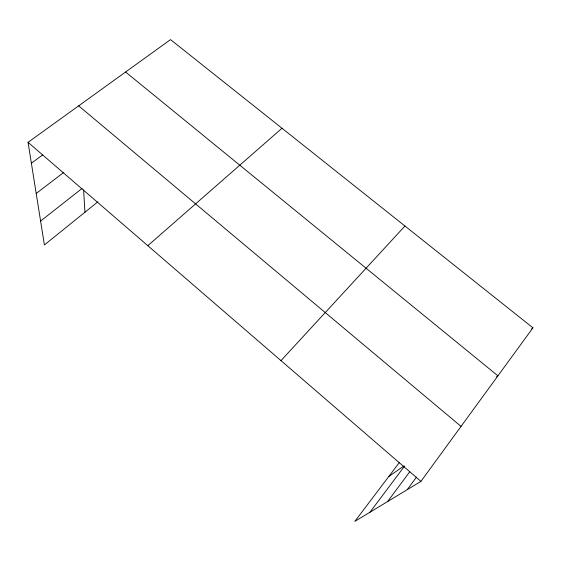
<?xml version="1.0" encoding="UTF-8"?>
<svg xmlns="http://www.w3.org/2000/svg" width="561" height="561" viewBox="0 0 561 561"><rect width="100%" height="100%" fill="white"/><g stroke="black" fill="none" stroke-linecap="round" stroke-linejoin="round"><path stroke-width="0.84" d="M399.264 462.657L354.818 521.393L420.932 481.387L532.95 327.813L170.537 39.607L28.05 142.333L44.403 244.94L97.873 201.799M407.223 489.683L416.451 477.138M387.595 501.562L409.81 471.675M369.93 512.256L404.404 466.324M280.998 360.625L404.944 226.013M147.816 245.69L282.015 128.252M531.625 328.886L532.95 327.813M40.595 221.062L82.102 188.412M36.199 193.461L63.814 172.374M496.555 376.866L497.93 375.828L125.594 72.011M31.374 163.216L42.636 154.906M388.829 476.45L404.067 465.889M78.652 105.854L461.044 426.395M28.05 142.333L420.932 481.387M83.617 189.913L84.935 212.24"/></g></svg>
